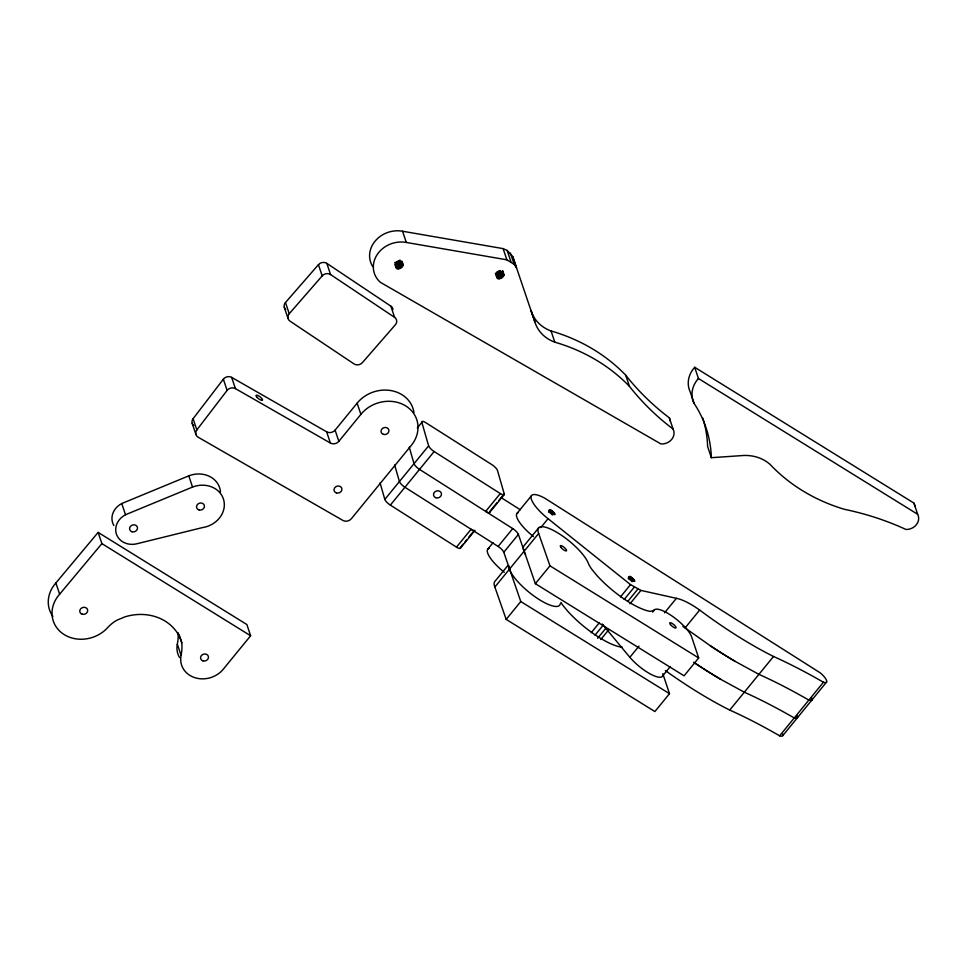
<?xml version="1.0" encoding="UTF-8"?>
<svg xmlns="http://www.w3.org/2000/svg" width="967" height="967" viewBox="0 0 967 967"><rect width="100%" height="100%" fill="white"/><g stroke="black" fill="none" stroke-linecap="round" stroke-linejoin="round"><path stroke-width="1.45" d="M403.021 265.272C395.285 251.021 391.635 278.508 403.021 265.272L401.619 261.066M503.88 275.208C496.144 260.969 492.493 288.444 503.88 275.208L502.477 271.014M192.844 424.61A6.032 5.258 -18.5 0 1 193.098 418.699L223.353 379.185A6.02 5.246 -18.5 0 1 231.669 377.384L326.628 431.814A6.225 5.427 -18.5 0 0 335.102 430.11L357.137 403.154A32.249 28.091 -18.5 0 1 390.656 390.523A32.249 28.091 -18.5 0 1 413.985 412.558M196.845 429.904L227.112 390.402A6.02 5.246 -18.5 0 1 235.416 388.601L330.376 443.031A6.225 5.427 -18.5 0 0 338.849 441.327L360.884 414.36A32.249 28.091 -18.5 0 1 405.56 405.826A32.249 28.091 -18.5 0 1 411.41 445.267L351.359 518.723A6.225 5.415 -18.5 0 1 342.898 520.427L198.175 437.229A6.032 5.258 -18.5 0 1 196.845 429.904L193.098 418.699M417.285 427.97L421.854 422.386A6.02 1.729 39.3 0 1 425.794 422.688L491.949 464.692A6.02 1.729 39.3 0 1 497.449 470.397L504.23 493.847L498.754 500.543M52.907 616.402A32.116 27.983 -18.5 0 1 55.881 582.98L98.138 532.406L246.875 624.537L250.622 635.754L222.64 669.986A24.139 21.02 -18.5 0 1 194.246 677.48A24.139 21.02 -18.5 0 1 181.083 655.36L177.324 644.155A53.596 46.694 -18.5 0 0 178.121 632.623M463.169 544.07L460.437 547.419A6.02 1.729 39.3 0 1 456.484 547.129L390.342 505.112A6.02 1.729 39.3 0 1 384.83 499.407L428.623 445.835L421.854 422.386M390.342 505.112L434.135 451.541L500.277 493.545A6.02 1.729 39.3 0 0 504.23 493.847M456.484 547.129L471.086 529.263A6.02 1.729 39.3 0 0 474.966 530.375L460.377 548.229M500.277 493.545L485.688 511.41A6.02 1.729 39.3 0 0 489.689 512.027M464.994 541.846L466.819 539.61M468.644 537.374L474.12 530.678M489.628 511.7L496.929 502.78M489.568 512.51L504.17 494.657M487.561 549.425L493.037 542.729M516.753 513.719L531.354 495.853M394.645 465.006L399.431 481.554A6.02 1.729 39.3 0 0 404.931 487.259L498.126 546.44L512.728 528.586A6.225 1.789 39.3 0 1 518.397 534.388L535.367 583.693L684.092 675.824L698.694 657.959L691.502 636.467A24.139 6.95 39.3 0 0 673.225 616.861A24.139 6.95 39.3 0 0 654.429 609.826A53.596 15.424 39.3 0 1 649.897 611.313A46.803 13.478 39.3 0 1 596.724 575.28L592.142 569.744A32.793 9.44 39.3 0 1 588.214 563.036A32.116 9.247 39.3 0 0 557.246 532.575A32.116 9.247 39.3 0 0 538.655 533.458L494.862 587.029L506.176 619.4L654.901 711.543L669.502 693.677L662.794 673.624M669.502 693.677L520.778 601.547L503.795 552.254L518.397 534.388M548.531 511.978L550.356 509.742C564.099 520.367 543.116 510.358 550.356 509.742M549.316 512.413L551.142 510.177M550.15 512.981L551.976 510.745M507.856 565.55L495.092 581.179A32.116 9.247 39.3 0 0 494.862 587.029M538.885 527.607L524.283 545.461A32.116 9.247 39.3 0 0 524.054 551.323A32.249 9.283 39.3 0 0 525.492 554.538M550.972 513.634L552.798 511.398M540.758 527.631L548.059 518.699A26.097 7.506 39.3 0 1 531.088 498.126A26.097 7.506 39.3 0 1 544.784 498.198L820.318 672.899A11.374 3.276 39.3 0 1 826.567 680.478A11.374 3.276 39.3 0 1 823.437 682.243L779.644 735.814A291.031 83.778 39.3 0 0 729.734 710.068A187.743 54.043 39.3 0 1 665.356 670.566M551.722 514.335L553.547 512.099M552.35 515.024L554.176 512.8M506.176 619.4L520.778 601.547M535.367 583.693L549.969 565.828L538.655 533.458M628.212 578.689L630.037 576.453C643.768 587.078 622.784 577.069 630.037 576.453M628.997 579.124L630.822 576.9M629.831 579.692L631.656 577.456M630.641 580.345L632.466 578.109M631.391 581.046L633.216 578.81M632.019 581.747L633.844 579.511M591.284 632.623L599.492 622.579M620.488 596.905L630.52 584.624L640.928 590.414L676.392 598.319A38.366 11.048 39.3 0 1 699.673 610.068A187.743 54.043 39.3 0 0 773.527 656.484A291.031 83.778 39.3 0 1 823.437 682.243M595.031 635.174L603.239 625.117M624.223 599.455L634.255 587.174M597.666 638.256L605.874 628.212M627.776 601.426L637.809 589.145M600.785 639.525L608.992 629.481M629.976 603.807L640.928 590.414M652.604 612.051L654.429 609.826M664.534 612.824L676.392 598.319M670.336 666.529L662.129 676.574A24.139 6.95 39.3 0 1 629.855 657.306L638.982 646.149M682.883 626.398A38.366 11.048 39.3 0 1 685.083 627.934L699.673 610.068M729.734 710.068L773.527 656.484M782.835 735.573L826.628 681.989M181.083 655.36A53.596 46.694 -18.5 0 0 181.784 642.801A46.803 40.771 -18.5 0 0 124.84 616.898L116.971 620.173A32.793 28.563 -18.5 0 0 107.82 627.462A32.116 27.983 -18.5 0 1 63.097 633.881A32.116 27.983 -18.5 0 1 59.64 594.197L101.898 543.623L98.138 532.406M285.688 309.488A6.02 5.246 -18.5 0 1 285.483 302.502L318.445 264.668A6.02 5.246 -18.5 0 1 326.822 263.362L390.849 306.14A6.02 5.246 -18.5 0 1 392.965 309.585M289.242 313.719L322.192 275.885A6.02 5.246 -18.5 0 1 330.569 274.568L394.596 317.357A6.02 5.246 -18.5 0 1 395.37 324.779L362.407 362.613A6.02 5.246 -18.5 0 1 354.031 363.918L290.003 321.141A6.02 5.246 -18.5 0 1 289.242 313.719L285.483 302.502M113.864 525.516A18.059 15.738 -18.5 0 1 121.757 503.529L188.783 475.849A24.139 21.02 -18.5 0 1 220.512 491.889M125.505 514.734L192.542 487.066A24.139 21.02 -18.5 0 1 223.812 500.386A24.139 21.02 -18.5 0 1 202.357 527.619L137.181 543.696A18.059 15.738 -18.5 0 1 116.705 534.872A18.059 15.738 -18.5 0 1 125.505 514.734L121.757 503.529M711.349 457.693L741.085 455.662A38.366 33.422 -18.5 0 1 770.276 464.595A187.816 163.628 -18.5 0 0 844.529 509.343A291.031 253.547 -18.5 0 1 905.994 529.481A11.544 10.057 -18.5 0 0 916.498 524.573A11.544 10.057 -18.5 0 0 917.671 514.299L913.924 503.094L694.693 367.279A26.593 23.172 -18.5 0 0 690.281 392.07L694.028 403.287A135.743 118.252 -18.5 0 1 711.349 457.693L707.602 446.476A135.743 118.252 -18.5 0 0 702.755 418.046M372.754 266.614A26.097 22.737 -18.5 0 1 375.244 240.964A26.097 22.737 -18.5 0 1 402.55 231.234L503.13 248.616L507.143 250.417L512.728 256.569L534.787 321.697A38.366 33.422 -18.5 0 0 554.804 342.173A187.743 163.568 -18.5 0 1 629.469 386.401A291.031 253.547 -18.5 0 0 673.08 429.058A11.374 9.912 -18.5 0 1 671.702 439.405A11.374 9.912 -18.5 0 1 660.92 443.938L380.478 282.376A26.097 22.737 -18.5 0 1 377.057 254.78A26.097 22.737 -18.5 0 1 406.309 242.451L506.877 259.821L514.178 264.342L516.475 267.786L512.728 256.569M685.083 627.934L710.334 645.763A187.816 54.067 39.3 0 0 735.186 661.392L758.926 674.35A291.031 83.778 39.3 0 1 808.847 700.096A11.374 3.276 39.3 0 0 811.978 698.343M693.629 662.202L695.732 663.628A188.553 54.273 39.3 0 0 720.584 679.245L744.324 692.203A291.031 83.778 39.3 0 1 794.245 717.961A11.374 3.276 39.3 0 0 797.376 716.196M694.693 367.279L698.44 378.496L917.671 514.299M549.969 565.828L698.694 657.959M101.898 543.623L250.622 635.754M501.293 497.715L520.331 509.79M512.728 528.586L419.533 469.394A6.02 1.729 39.3 0 1 414.033 463.689L409.246 447.141M548.059 518.699L630.52 584.624M602.175 623.981L629.855 657.306M534.787 321.697L531.028 310.48A38.366 33.422 -18.5 0 0 551.057 330.956A187.743 163.568 -18.5 0 1 625.722 375.196A291.031 253.547 -18.5 0 0 669.333 417.841L673.08 429.058M625.722 375.196L629.469 386.401M551.057 330.956L554.804 342.173M510.419 253.136L514.178 264.342M507.143 250.417L510.902 261.634M503.13 248.616L506.877 259.821M502.683 270.615L503.88 274.29M502.199 271.92L503.602 276.127M501.208 271.352L503.082 276.961M499.999 270.663L502.344 277.662M499.105 271.183L501.45 278.194M498.102 271.485L500.447 278.496M497.062 271.558L499.407 278.569M496.53 272.791L498.416 278.399M496.107 273.794L497.522 278M495.382 273.19L496.796 277.396M402.55 231.234L406.309 242.451M402.091 261.537L403.034 264.342M401.341 261.972L402.755 266.179M399.879 260.014L402.224 267.013M399.141 260.715L401.486 267.726M398.247 261.235L400.592 268.246M397.244 261.549L399.589 268.56M396.204 261.622L398.549 268.621M395.684 262.855L397.558 268.451M394.79 262.444L396.663 268.052M394.995 264.644L395.938 267.448M390.849 306.14L394.596 317.357M326.822 263.362L330.569 274.568M318.445 264.668L322.192 275.885M357.137 403.154L360.884 414.36M335.102 430.11L338.849 441.327M326.628 431.814L330.376 443.031M284.262 307.168L288.009 318.385M231.669 377.384L235.416 388.601M223.353 379.185L227.112 390.402M192.215 423.389L195.963 434.606M188.783 475.849L192.542 487.066M178.968 634.388L181.784 642.801M55.881 582.98L59.64 594.197M380.055 482.859L384.83 499.407M504.266 572.271A26.097 7.506 39.3 0 1 489.217 548.265M782.774 734.05A11.374 3.276 39.3 0 1 779.644 735.814M720.584 679.245A187.743 54.043 39.3 0 1 695.732 663.628M797.231 716.112A11.544 3.324 39.3 0 1 794.245 717.961M498.126 546.44A6.225 1.789 39.3 0 1 503.795 552.254M560.231 603.831A32.249 9.283 39.3 0 1 536.202 597.594A32.249 9.283 39.3 0 1 509.464 569.176A32.116 9.247 39.3 0 1 508.702 565.622M735.186 661.392A187.018 53.838 39.3 0 1 710.334 645.763M811.833 698.247A11.544 3.324 39.3 0 1 808.847 700.096M434.135 451.541A6.02 1.729 39.3 0 1 428.623 445.835M533.458 536.564A26.097 7.506 39.3 0 1 518.409 512.546M622.083 646.887A53.596 15.424 39.3 0 1 620.693 647.032A46.803 13.478 39.3 0 1 567.532 610.999L562.951 605.463A32.793 9.44 39.3 0 1 560.884 602.393M179.524 657.536A24.139 21.02 -18.5 0 1 177.324 644.155M694.028 403.287A26.593 23.172 -18.5 0 1 698.44 378.496M913.924 503.094A11.544 10.057 -18.5 0 1 914.903 506.466M669.333 417.841A11.374 9.912 -18.5 0 1 670.288 421.261M193.823 425.613A6.032 5.258 -18.5 0 1 193.291 425.142M435.96 497.763A4.013 3.542 -16.1 0 0 441.448 493.678A4.013 3.542 -16.1 0 0 435.09 491.671A4.013 3.542 -16.1 0 0 435.96 497.763M670.482 624.597A4.013 1.16 39.3 0 0 675.897 627.958A4.013 1.16 39.3 0 0 672.246 623.473A4.013 1.16 39.3 0 0 670.482 624.597M561.041 547.503A4.013 1.16 39.3 0 0 566.457 550.864A4.013 1.16 39.3 0 0 562.806 546.379A4.013 1.16 39.3 0 0 561.041 547.503M198.948 509.911A4.013 3.493 -18.5 0 0 204.424 505.801A4.013 3.493 -18.5 0 0 198.102 503.892A4.013 3.493 -18.5 0 0 198.948 509.911M132.008 531.741A4.013 3.493 -18.5 0 0 137.483 527.631A4.013 3.493 -18.5 0 0 131.149 525.722A4.013 3.493 -18.5 0 0 132.008 531.741M202.973 660.884A4.013 3.493 -18.5 0 0 208.449 656.774A4.013 3.493 -18.5 0 0 202.127 654.864A4.013 3.493 -18.5 0 0 202.973 660.884M82.183 614.202A4.013 3.493 -18.5 0 0 87.659 610.092A4.013 3.493 -18.5 0 0 81.337 608.183A4.013 3.493 -18.5 0 0 82.183 614.202M256.823 397.086A4.013 1.209 37.4 0 0 262.371 400.278A4.013 1.209 37.4 0 0 258.66 395.878A4.013 1.209 37.4 0 0 256.823 397.086M336.431 492.928A4.013 3.493 -18.5 0 0 341.907 488.818A4.013 3.493 -18.5 0 0 335.573 486.909A4.013 3.493 -18.5 0 0 336.431 492.928M383.44 434.376A4.013 3.493 -18.5 0 0 388.915 430.267A4.013 3.493 -18.5 0 0 382.594 428.357A4.013 3.493 -18.5 0 0 383.44 434.376"/></g></svg>
